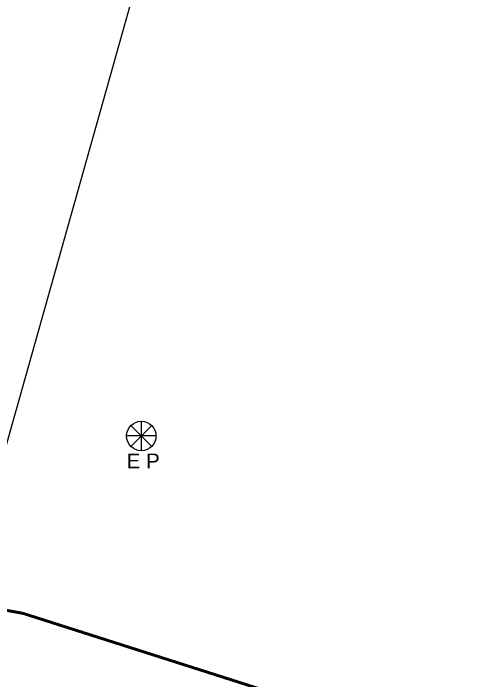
# Model space of a CAD drawing. Header units: inches. Extents: x 350994 to 353538, y 1581369 to 1583842.
# Drawn here: x 351303.76 to 351319.43, y 1583158.93 to 1583181.62 of the extents above; entities that cross this region are included whole.
import ezdxf

# ---------------------------------------------------------------- set-up
doc = ezdxf.new("R2010")
doc.units = ezdxf.units.IN
doc.header["$MEASUREMENT"] = 0
doc.linetypes.add('1', pattern=[0])
doc.layers.add('EP TF', color=5, linetype='Continuous')
doc.layers.add("ROAD'S", color=1, linetype='1')
doc.styles.get("Standard").update_dxf_attribs({"font": 'arial.ttf'})
doc.linetypes.add('SILT_FENCE', pattern='A,0.5,-0.2,["EP",Standard,S=0.1,R=0,X=-0.1,Y=-0.05],-0.2', length=0.9)

# ---------------------------------------------------------------- blocks, each defined once
blk = doc.blocks.new('EP')
at = {"color": 220}
for points in [[(0, 12.5), (0, -12.5)], [(-8.84, 8.84), (8.84, -8.84)], [(-8.84, -8.84), (8.84, 8.84)], [(12.5, 0), (-12.5, 0)]]:
    blk.add_lwpolyline(points, dxfattribs=at)
blk.add_circle((0, 0), 12.5, dxfattribs=at)
blk.add_text('E P', height=12.5, dxfattribs=at).set_placement((-12.44, -27.44))

msp = doc.modelspace()

# ---------------------------------------------------------------- linework, layer by layer
at = {"layer": 'EP TF', "color": 252, "linetype": 'SILT_FENCE', "lineweight": 5, "ltscale": 6, "elevation": 97.614}
msp.add_lwpolyline([(351334.549, 1583220.761), (351313.266, 1583201.604), (351299.568, 1583152.936), (351283.656, 1583095.413), (351267.659, 1583037.585), (351251.662, 1582979.757), (351198.881, 1582966.743), (351173.839, 1582964.511), (351151.773, 1582973.941), (351097.752, 1583012.032), (351096.541, 1583017.47)], dxfattribs=at)
at = {"layer": "ROAD'S", "lineweight": 5, "const_width": 0.1}
for points in [[(351304.091, 1583161.22), (351297.751, 1583162.377), (351314.025, 1583219.946), (351316.602, 1583223.393), (351320.614, 1583225.647), (351331.388, 1583224.159), (351392.046, 1583203.837)], [(351304.091, 1583161.22), (351358.679, 1583143.789), (351460.96, 1583109.702), (351522.085, 1583088.954), (351526.73, 1583088.676), (351527.686, 1583089.484), (351547.435, 1583147.465), (351548.201, 1583150.043), (351547.703, 1583151.231), (351540.484, 1583154.313), (351528.745, 1583157.78), (351442.317, 1583187.289), (351392.046, 1583203.837), (351392.046, 1583203.837)]]:
    msp.add_lwpolyline(points, dxfattribs=at)

# ---------------------------------------------------------------- block references
at = {"layer": 'EP TF', "lineweight": 5, "xscale": 0.03999999997904524, "yscale": 0.0400000000372529, "zscale": 0.04000000000000625}
msp.add_blockref('EP', (351308.109, 1583167.251, 103.614), dxfattribs=at)

doc.saveas('drawing.dxf')
